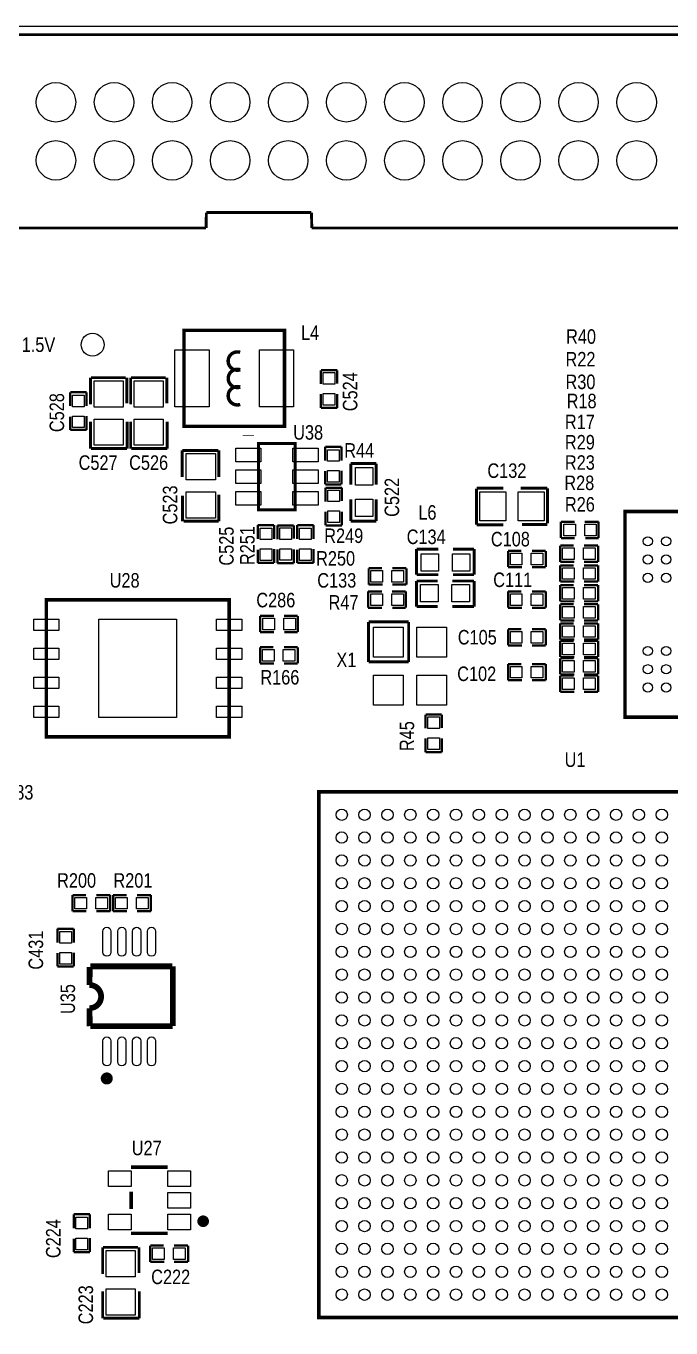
# Model space of a CAD drawing. Extents: x -16 to 114, y 9 to 99.
# Drawn here: x 24.7 to 52.9, y 42.2 to 99.2 of the extents above; entities that cross this region are included whole.
import ezdxf

# ---------------------------------------------------------------- set-up
doc = ezdxf.new("R2010")
doc.units = 0
for name, color, linetype in [('BG_OUTLINE', 7, 'CONTINUOUS'), ('BG_SILKSCREEN_TOP', 231, 'CONTINUOUS'), ('PG_SILKSCREEN_TOP', 120, 'CONTINUOUS'), ('PIN_TOP', 92, 'CONTINUOUS'), ('RD_SILKSCREEN_TOP', 1, 'CONTINUOUS')]:
    doc.layers.add(name, color=color, linetype=linetype)

msp = doc.modelspace()

# ---------------------------------------------------------------- linework, layer by layer
at = {"layer": 'BG_OUTLINE'}
msp.add_lwpolyline([(-13.1341, 99.1898), (110.731, 99.1898, -0.414216), (113.7971, 96.1238), (113.7999, 12.1768), (113.7971, 12.2634, -0.414229), (110.731, 9.1973), (-13.2283, 9.1973), (-13.1267, 9.205, -0.414216), (-16.1928, 12.271), (-16.2001, 96.1238, -0.414209)], format="xyb", close=True, dxfattribs=at)
at = {"layer": 'PG_SILKSCREEN_TOP'}
for points, const_width in [([(5.6385, 98.8123), (64.2384, 98.8123)], 0.127), ([(32.6268, 91.0262), (32.6133, 90.3521)], 0.127), ([(37.2247, 91.0262), (32.6268, 91.0262)], 0.127), ([(37.2384, 90.3521), (37.2247, 91.0262)], 0.127), ([(32.6133, 90.3521), (5.6385, 90.3521)], 0.127), ([(64.2384, 90.3521), (37.2384, 90.3521)], 0.127), ([(31.6451, 85.8701), (36.0449, 85.8701), (36.0449, 81.6699), (31.6451, 81.6699), (31.6451, 85.8701)], 0.1501), ([(27.5618, 83.8017), (27.5618, 82.6333)], 0.127), ([(29.0985, 83.8017), (27.5745, 83.8017)], 0.127), ([(29.1493, 82.6841), (29.1493, 83.8017)], 0.127), ([(29.3144, 83.8017), (29.3144, 82.6333)], 0.127), ([(30.8511, 83.8017), (29.3271, 83.8017)], 0.127), ([(30.9019, 82.6841), (30.9019, 83.8017)], 0.127), ([(37.64, 84.1299), (38.3512, 84.1299)], 0.1016), ([(37.64, 83.5203), (37.64, 84.1299)], 0.1016), ([(38.3512, 84.1299), (38.3512, 83.5457)], 0.1016), ([(27.384, 83.1667), (26.6728, 83.1667)], 0.1016), ([(26.6728, 83.1667), (26.6728, 82.5571)], 0.1016), ([(27.384, 83.1667), (27.384, 82.5571)], 0.1016), ([(37.64, 82.4789), (37.64, 83.0885)], 0.1016), ([(38.3512, 82.4789), (38.3512, 83.0885)], 0.1016), ([(26.6728, 81.5157), (26.6728, 82.0999)], 0.1016), ([(27.384, 82.1253), (27.384, 81.5157)], 0.1016), ([(37.64, 82.4789), (38.3512, 82.4789)], 0.1016), ([(27.384, 81.5157), (26.6728, 81.5157)], 0.1016), ([(27.5618, 80.7029), (27.5618, 81.8713)], 0.127), ([(29.162, 81.8713), (29.162, 80.7029)], 0.127), ([(29.3144, 80.7029), (29.3144, 81.8713)], 0.127), ([(30.9146, 81.8713), (30.9146, 80.7029)], 0.127), ([(34.4663, 81.2748), (34.4663, 81.2494)], 0.5001), ([(36.511, 80.9215), (36.511, 78.0213), (34.9108, 78.0213), (34.9108, 80.9215), (36.511, 80.9215)], 0.125), ([(29.162, 80.7029), (27.5872, 80.7029)], 0.127), ([(30.9146, 80.7029), (29.3398, 80.7029)], 0.127), ([(31.5722, 80.6196), (33.147, 80.6196)], 0.127), ([(31.5722, 79.4512), (31.5722, 80.6196)], 0.127), ([(33.1724, 80.6196), (33.1724, 79.4512)], 0.127), ([(38.5346, 80.7791), (37.8234, 80.7791)], 0.1016), ([(37.8234, 80.7791), (37.8234, 80.1695)], 0.1016), ([(38.5346, 80.7791), (38.5346, 80.1695)], 0.1016), ([(37.8234, 79.1281), (37.8234, 79.7123)], 0.1016), ([(38.5346, 79.7377), (38.5346, 79.1281)], 0.1016), ([(40.0586, 80.0425), (38.941, 80.0425)], 0.127), ([(38.941, 80.0425), (38.941, 79.1154)], 0.127), ([(40.0586, 79.1154), (40.0586, 80.0425)], 0.127), ([(31.5849, 78.6384), (31.5849, 77.5208)], 0.127), ([(33.1724, 77.5208), (33.1724, 78.6892)], 0.127), ([(38.5346, 79.1281), (37.8234, 79.1281)], 0.1016), ([(37.8432, 78.9869), (38.5544, 78.9869)], 0.1016), ([(37.8432, 78.3773), (37.8432, 78.9869)], 0.1016), ([(38.5544, 78.9869), (38.5544, 78.4027)], 0.1016), ([(44.4449, 78.9658), (45.6133, 78.9658)], 0.127), ([(44.4449, 77.3656), (44.4449, 78.9404)], 0.127), ([(47.5437, 78.9658), (46.3753, 78.9658)], 0.127), ([(47.5437, 77.4291), (47.5437, 78.9531)], 0.127), ([(38.941, 77.5279), (38.941, 78.4804)], 0.127), ([(40.0586, 78.4804), (40.0586, 77.5279)], 0.127), ([(31.6357, 77.5208), (33.1597, 77.5208)], 0.127), ([(37.8432, 77.3359), (37.8432, 77.9455)], 0.1016), ([(38.5544, 77.3359), (38.5544, 77.9455)], 0.1016), ([(40.0586, 77.5279), (38.941, 77.5279)], 0.127), ([(48.133, 77.4954), (48.133, 76.7842)], 0.1016), ([(48.133, 77.4954), (48.7426, 77.4954)], 0.1016), ([(49.1744, 77.4954), (49.784, 77.4954)], 0.1016), ([(49.784, 77.4954), (49.784, 76.7842)], 0.1016), ([(64.9374, 77.4573), (64.9374, 68.9445), (50.9374, 68.9445), (50.9374, 77.9445), (64.4454, 77.9445)], 0.1524), ([(35.5882, 77.3501), (34.877, 77.3501)], 0.1016), ([(34.877, 77.3501), (34.877, 76.7405)], 0.1016), ([(35.5882, 77.3501), (35.5882, 76.7405)], 0.1016), ([(35.735, 77.3359), (36.4462, 77.3359)], 0.1016), ([(35.735, 76.7263), (35.735, 77.3359)], 0.1016), ([(36.4462, 77.3359), (36.4462, 76.7517)], 0.1016), ([(37.3154, 77.3501), (36.6042, 77.3501)], 0.1016), ([(36.6042, 77.3501), (36.6042, 76.7405)], 0.1016), ([(37.3154, 77.3501), (37.3154, 76.7405)], 0.1016), ([(37.8432, 77.3359), (38.5544, 77.3359)], 0.1016), ([(45.6133, 77.3656), (44.4449, 77.3656)], 0.127), ([(46.4261, 77.3783), (47.5437, 77.3783)], 0.127), ([(35.5882, 76.3087), (35.5882, 75.6991)], 0.1016), ([(35.735, 75.6849), (35.735, 76.2945)], 0.1016), ([(36.4462, 75.6849), (36.4462, 76.2945)], 0.1016), ([(37.3154, 76.3087), (37.3154, 75.6991)], 0.1016), ([(41.8211, 76.3016), (42.7736, 76.3016)], 0.127), ([(41.8211, 75.184), (41.8211, 76.3016)], 0.127), ([(44.3357, 76.3016), (43.4086, 76.3016)], 0.127), ([(44.3357, 75.184), (44.3357, 76.3016)], 0.127), ([(48.1076, 76.454), (48.6918, 76.454)], 0.1016), ([(48.1076, 75.7428), (48.1076, 76.454)], 0.1016), ([(48.133, 76.7842), (48.7426, 76.7842)], 0.1016), ([(49.7586, 76.454), (49.149, 76.454)], 0.1016), ([(49.784, 76.7842), (49.1998, 76.7842)], 0.1016), ([(49.7586, 75.7428), (49.7586, 76.454)], 0.1016), ([(34.877, 75.6991), (34.877, 76.2833)], 0.1016), ([(36.6042, 75.6991), (36.6042, 76.2833)], 0.1016), ([(45.8216, 75.5142), (45.8216, 76.2254)], 0.1016), ([(45.8216, 76.2254), (46.4058, 76.2254)], 0.1016), ([(47.4726, 76.2254), (46.863, 76.2254)], 0.1016), ([(47.4726, 75.5142), (47.4726, 76.2254)], 0.1016), ([(48.7172, 75.7428), (48.1076, 75.7428)], 0.1016), ([(49.7586, 75.7428), (49.149, 75.7428)], 0.1016), ([(35.5882, 75.6991), (34.877, 75.6991)], 0.1016), ([(35.735, 75.6849), (36.4462, 75.6849)], 0.1016), ([(37.3154, 75.6991), (36.6042, 75.6991)], 0.1016), ([(39.7256, 74.7522), (39.7256, 75.4634)], 0.1016), ([(39.7256, 75.4634), (40.3098, 75.4634)], 0.1016), ([(41.3766, 75.4634), (40.767, 75.4634)], 0.1016), ([(41.3766, 74.7522), (41.3766, 75.4634)], 0.1016), ([(42.7736, 75.184), (41.8211, 75.184)], 0.127), ([(43.4086, 75.184), (44.3357, 75.184)], 0.127), ([(46.4312, 75.5142), (45.8216, 75.5142)], 0.1016), ([(47.4726, 75.5142), (46.863, 75.5142)], 0.1016), ([(48.1076, 75.5904), (48.6918, 75.5904)], 0.1016), ([(48.1076, 74.8792), (48.1076, 75.5904)], 0.1016), ([(49.7586, 75.5904), (49.149, 75.5904)], 0.1016), ([(49.7586, 74.8792), (49.7586, 75.5904)], 0.1016), ([(40.3352, 74.7522), (39.7256, 74.7522)], 0.1016), ([(41.3766, 74.7522), (40.767, 74.7522)], 0.1016), ([(41.8211, 74.9046), (41.8211, 73.787)], 0.127), ([(42.7482, 74.9046), (41.8211, 74.9046)], 0.127), ([(43.3832, 74.9046), (44.3357, 74.9046)], 0.127), ([(44.3357, 74.9046), (44.3357, 73.787)], 0.127), ([(48.7172, 74.8792), (48.1076, 74.8792)], 0.1016), ([(48.1076, 74.7268), (48.6918, 74.7268)], 0.1016), ([(48.1076, 74.0156), (48.1076, 74.7268)], 0.1016), ([(49.7586, 74.8792), (49.149, 74.8792)], 0.1016), ([(49.7586, 74.7268), (49.149, 74.7268)], 0.1016), ([(49.7586, 74.0156), (49.7586, 74.7268)], 0.1016), ([(25.6243, 68.0839), (33.6243, 68.0839), (33.6243, 74.0839), (25.6243, 74.0839), (25.6243, 68.0839)], 0.1524), ([(39.7002, 74.4474), (39.7002, 73.7362)], 0.1016), ([(39.7002, 74.4474), (40.3098, 74.4474)], 0.1016), ([(40.7416, 74.4474), (41.3512, 74.4474)], 0.1016), ([(41.3512, 74.4474), (41.3512, 73.7362)], 0.1016), ([(45.8216, 73.7362), (45.8216, 74.4474)], 0.1016), ([(45.8216, 74.4474), (46.4058, 74.4474)], 0.1016), ([(47.4726, 74.4474), (46.863, 74.4474)], 0.1016), ([(47.4726, 73.7362), (47.4726, 74.4474)], 0.1016), ([(48.7172, 74.0156), (48.1076, 74.0156)], 0.1016), ([(49.7586, 74.0156), (49.149, 74.0156)], 0.1016), ([(39.7002, 73.7362), (40.3098, 73.7362)], 0.1016), ([(41.3512, 73.7362), (40.767, 73.7362)], 0.1016), ([(41.8211, 73.787), (42.7482, 73.787)], 0.127), ([(44.3357, 73.787), (43.3832, 73.787)], 0.127), ([(46.4312, 73.7362), (45.8216, 73.7362)], 0.1016), ([(47.4726, 73.7362), (46.863, 73.7362)], 0.1016), ([(48.1076, 73.8886), (48.6918, 73.8886)], 0.1016), ([(48.1076, 73.1774), (48.1076, 73.8886)], 0.1016), ([(49.7586, 73.8886), (49.149, 73.8886)], 0.1016), ([(49.7586, 73.1774), (49.7586, 73.8886)], 0.1016), ([(34.9758, 73.3806), (35.5854, 73.3806)], 0.1016), ([(34.9758, 73.3806), (34.9758, 72.6694)], 0.1016), ([(36.0172, 73.3806), (36.6268, 73.3806)], 0.1016), ([(36.6268, 73.3806), (36.6268, 72.6694)], 0.1016), ([(41.4734, 73.1175), (39.7208, 73.1175)], 0.127), ([(39.7208, 73.1175), (39.7208, 71.3649)], 0.127), ([(41.4734, 71.3649), (41.4734, 73.1175)], 0.127), ([(48.7172, 73.1774), (48.1076, 73.1774)], 0.1016), ([(48.1076, 73.0504), (48.6918, 73.0504)], 0.1016), ([(48.1076, 72.3392), (48.1076, 73.0504)], 0.1016), ([(49.7586, 73.1774), (49.149, 73.1774)], 0.1016), ([(49.7586, 73.0504), (49.149, 73.0504)], 0.1016), ([(49.7586, 72.3392), (49.7586, 73.0504)], 0.1016), ([(34.9758, 72.6694), (35.5854, 72.6694)], 0.1016), ([(36.6268, 72.6694), (36.0426, 72.6694)], 0.1016), ([(45.8216, 72.0852), (45.8216, 72.7964)], 0.1016), ([(45.8216, 72.7964), (46.4058, 72.7964)], 0.1016), ([(47.4726, 72.7964), (46.863, 72.7964)], 0.1016), ([(47.4726, 72.0852), (47.4726, 72.7964)], 0.1016), ([(48.7172, 72.3392), (48.1076, 72.3392)], 0.1016), ([(49.7586, 72.3392), (49.149, 72.3392)], 0.1016), ([(34.9758, 72.009), (35.56, 72.009)], 0.1016), ([(34.9758, 71.2978), (34.9758, 72.009)], 0.1016), ([(36.6268, 72.009), (36.0172, 72.009)], 0.1016), ([(36.6268, 71.2978), (36.6268, 72.009)], 0.1016), ([(46.4312, 72.0852), (45.8216, 72.0852)], 0.1016), ([(47.4726, 72.0852), (46.863, 72.0852)], 0.1016), ([(48.1076, 72.2884), (48.6918, 72.2884)], 0.1016), ([(48.1076, 71.5772), (48.1076, 72.2884)], 0.1016), ([(49.7586, 72.2884), (49.149, 72.2884)], 0.1016), ([(49.7586, 71.5772), (49.7586, 72.2884)], 0.1016), ([(35.5854, 71.2978), (34.9758, 71.2978)], 0.1016), ([(36.6268, 71.2978), (36.0172, 71.2978)], 0.1016), ([(39.7208, 71.3649), (41.4734, 71.3649)], 0.127), ([(45.8216, 70.5612), (45.8216, 71.2724)], 0.1016), ([(45.8216, 71.2724), (46.4058, 71.2724)], 0.1016), ([(47.4726, 71.2724), (46.863, 71.2724)], 0.1016), ([(47.4726, 70.5612), (47.4726, 71.2724)], 0.1016), ([(48.7172, 71.5772), (48.1076, 71.5772)], 0.1016), ([(48.1076, 71.5264), (48.6918, 71.5264)], 0.1016), ([(48.1076, 70.8152), (48.1076, 71.5264)], 0.1016), ([(49.7586, 71.5772), (49.149, 71.5772)], 0.1016), ([(49.7586, 71.5264), (49.149, 71.5264)], 0.1016), ([(49.7586, 70.8152), (49.7586, 71.5264)], 0.1016), ([(48.7172, 70.8152), (48.1076, 70.8152)], 0.1016), ([(48.1076, 70.7644), (48.6918, 70.7644)], 0.1016), ([(48.1076, 70.0532), (48.1076, 70.7644)], 0.1016), ([(49.7586, 70.8152), (49.149, 70.8152)], 0.1016), ([(49.7586, 70.7644), (49.149, 70.7644)], 0.1016), ([(49.7586, 70.0532), (49.7586, 70.7644)], 0.1016), ([(46.4312, 70.5612), (45.8216, 70.5612)], 0.1016), ([(47.4726, 70.5612), (46.863, 70.5612)], 0.1016), ([(48.7172, 70.0532), (48.1076, 70.0532)], 0.1016), ([(49.7586, 70.0532), (49.149, 70.0532)], 0.1016), ([(42.2148, 69.0626), (42.926, 69.0626)], 0.1016), ([(42.2148, 68.453), (42.2148, 69.0626)], 0.1016), ([(42.926, 69.0626), (42.926, 68.4784)], 0.1016), ([(42.2148, 67.4116), (42.2148, 68.0212)], 0.1016), ([(42.926, 67.4116), (42.926, 68.0212)], 0.1016), ([(42.2148, 67.4116), (42.926, 67.4116)], 0.1016), ([(60.5475, 65.6783), (37.5473, 65.6783), (37.5473, 42.6781), (60.5475, 42.6781), (60.5475, 65.6783)], 0.1524), ([(26.7716, 61.1632), (27.3558, 61.1632)], 0.1016), ([(26.7716, 60.452), (26.7716, 61.1632)], 0.1016), ([(28.4226, 61.1632), (27.813, 61.1632)], 0.1016), ([(28.4226, 60.452), (28.4226, 61.1632)], 0.1016), ([(28.5496, 61.1632), (29.1338, 61.1632)], 0.1016), ([(28.5496, 60.452), (28.5496, 61.1632)], 0.1016), ([(30.2006, 61.1632), (29.591, 61.1632)], 0.1016), ([(30.2006, 60.452), (30.2006, 61.1632)], 0.1016), ([(27.3812, 60.452), (26.7716, 60.452)], 0.1016), ([(28.4226, 60.452), (27.813, 60.452)], 0.1016), ([(29.1592, 60.452), (28.5496, 60.452)], 0.1016), ([(30.2006, 60.452), (29.591, 60.452)], 0.1016), ([(26.8224, 59.69), (26.1112, 59.69)], 0.1016), ([(26.1112, 59.69), (26.1112, 59.0804)], 0.1016), ([(26.8224, 59.69), (26.8224, 59.0804)], 0.1016), ([(26.8224, 58.6486), (26.8224, 58.039)], 0.1016), ([(26.1112, 58.039), (26.1112, 58.6232)], 0.1016), ([(27.5143, 57.229), (27.5242, 58.0164)], 0.254), ([(27.5496, 58.0418), (31.131, 58.0418)], 0.254), ([(31.1564, 58.0418), (31.1564, 55.4256)], 0.254), ([(26.8224, 58.039), (26.1112, 58.039)], 0.1016), ([(27.5242, 55.4256), (27.5143, 56.213)], 0.254), ([(31.1564, 55.4256), (27.5496, 55.4256)], 0.254), ([(29.337, 49.258), (30.9372, 49.258)], 0.1524), ([(29.337, 47.4269), (29.337, 48.1889)], 0.1524), ([(26.8224, 47.1932), (26.8224, 46.5836)], 0.1016), ([(27.5336, 47.1932), (26.8224, 47.1932)], 0.1016), ([(27.5336, 47.1932), (27.5336, 46.5836)], 0.1016), ([(26.8224, 45.5422), (26.8224, 46.1264)], 0.1016), ([(27.5336, 46.1518), (27.5336, 45.5422)], 0.1016), ([(30.9372, 46.3578), (29.337, 46.3578)], 0.1524), ([(27.5336, 45.5422), (26.8224, 45.5422)], 0.1016), ([(28.0924, 45.7454), (28.0924, 44.577)], 0.127), ([(29.6291, 45.7454), (28.1051, 45.7454)], 0.127), ([(29.6799, 44.6278), (29.6799, 45.7454)], 0.127), ([(30.1752, 45.1104), (30.1752, 45.8216)], 0.1016), ([(30.1752, 45.8216), (30.7594, 45.8216)], 0.1016), ([(31.8262, 45.8216), (31.2166, 45.8216)], 0.1016), ([(31.8262, 45.1104), (31.8262, 45.8216)], 0.1016), ([(30.7848, 45.1104), (30.1752, 45.1104)], 0.1016), ([(31.8262, 45.1104), (31.2166, 45.1104)], 0.1016), ([(28.0924, 42.6466), (28.0924, 43.815)], 0.127), ([(29.6926, 43.815), (29.6926, 42.6466)], 0.127), ([(29.6926, 42.6466), (28.1178, 42.6466)], 0.127)]:
    msp.add_lwpolyline(points, dxfattribs=dict(at, const_width=const_width))
for points, const_width in [([(34.1051, 84.91, 1.382199), (34.1051, 84.15)], 0.1501), ([(34.1051, 84.15, 1.373685), (34.1051, 83.39)], 0.1501), ([(34.1051, 83.39, 1.382199), (34.1051, 82.63)], 0.1501), ([(27.5143, 56.213, 0.999994), (27.5143, 57.229)], 0.254), ([(28.4071, 53.1368, 1), (28.1333, 53.1368, 1), (28.4071, 53.1368)], 0.254), ([(32.6136, 46.8884, 1.000142), (32.3596, 46.8883, 0.999858), (32.6136, 46.8884)], 0.254)]:
    msp.add_lwpolyline(points, format="xyb", dxfattribs=dict(at, const_width=const_width))
at = {"layer": 'PIN_TOP'}
for points in [[(31.2448, 85.0199), (32.745, 85.0199), (32.745, 82.52), (31.2448, 82.52)], [(34.9451, 85.0199), (36.4451, 85.0199), (36.4451, 82.52), (34.9451, 82.52)], [(38.2496, 83.5203), (37.7416, 83.5203), (37.7416, 84.0283), (38.2496, 84.0283)], [(27.7142, 83.662), (28.9842, 83.662), (28.9842, 82.519), (27.7142, 82.519)], [(29.4668, 83.662), (30.7368, 83.662), (30.7368, 82.519), (29.4668, 82.519)], [(26.7744, 83.0397), (27.2824, 83.0397), (27.2824, 82.5317), (26.7744, 82.5317)], [(38.2496, 82.6059), (37.7416, 82.6059), (37.7416, 83.1139), (38.2496, 83.1139)], [(26.7744, 82.1253), (27.2824, 82.1253), (27.2824, 81.6173), (26.7744, 81.6173)], [(27.7142, 81.9856), (28.9842, 81.9856), (28.9842, 80.8426), (27.7142, 80.8426)], [(29.4668, 81.9856), (30.7368, 81.9856), (30.7368, 80.8426), (29.4668, 80.8426)], [(33.02, 79.3369), (31.75, 79.3369), (31.75, 80.4799), (33.02, 80.4799)], [(33.9109, 80.7214), (35.011, 80.7214), (35.011, 80.1214), (33.9109, 80.1214)], [(36.4108, 80.7214), (37.5108, 80.7214), (37.5108, 80.1214), (36.4108, 80.1214)], [(37.925, 80.6521), (38.433, 80.6521), (38.433, 80.1441), (37.925, 80.1441)], [(33.9109, 79.7713), (35.011, 79.7713), (35.011, 79.1714), (33.9109, 79.1714)], [(36.4108, 79.7713), (37.5108, 79.7713), (37.5108, 79.1714), (36.4108, 79.1714)], [(39.1442, 79.8647), (39.9062, 79.8647), (39.9062, 79.1027), (39.1442, 79.1027)], [(37.925, 79.7377), (38.433, 79.7377), (38.433, 79.2297), (37.925, 79.2297)], [(33.02, 77.6605), (31.75, 77.6605), (31.75, 78.8035), (33.02, 78.8035)], [(33.9109, 78.8213), (35.011, 78.8213), (35.011, 78.2215), (33.9109, 78.2215)], [(36.4108, 78.8213), (37.5108, 78.8213), (37.5108, 78.2215), (36.4108, 78.2215)], [(38.4528, 78.3773), (37.9448, 78.3773), (37.9448, 78.8853), (38.4528, 78.8853)], [(45.7276, 78.8134), (45.7276, 77.5434), (44.5846, 77.5434), (44.5846, 78.8134)], [(47.404, 78.8134), (47.404, 77.5434), (46.261, 77.5434), (46.261, 78.8134)], [(39.1442, 78.4931), (39.9062, 78.4931), (39.9062, 77.7311), (39.1442, 77.7311)], [(38.4528, 77.4629), (37.9448, 77.4629), (37.9448, 77.9709), (38.4528, 77.9709)], [(34.9786, 77.2231), (35.4866, 77.2231), (35.4866, 76.7151), (34.9786, 76.7151)], [(36.3446, 76.7263), (35.8366, 76.7263), (35.8366, 77.2343), (36.3446, 77.2343)], [(36.7058, 77.2231), (37.2138, 77.2231), (37.2138, 76.7151), (36.7058, 76.7151)], [(48.26, 76.8858), (48.26, 77.3938), (48.768, 77.3938), (48.768, 76.8858)], [(49.1744, 76.8858), (49.1744, 77.3938), (49.6824, 77.3938), (49.6824, 76.8858)], [(48.7172, 76.3524), (48.7172, 75.8444), (48.2092, 75.8444), (48.2092, 76.3524)], [(49.6316, 76.3524), (49.6316, 75.8444), (49.1236, 75.8444), (49.1236, 76.3524)], [(34.9786, 76.3087), (35.4866, 76.3087), (35.4866, 75.8007), (34.9786, 75.8007)], [(36.3446, 75.8119), (35.8366, 75.8119), (35.8366, 76.3199), (36.3446, 76.3199)], [(36.7058, 76.3087), (37.2138, 76.3087), (37.2138, 75.8007), (36.7058, 75.8007)], [(42.7863, 76.0984), (42.7863, 75.3364), (42.0243, 75.3364), (42.0243, 76.0984)], [(44.1579, 76.0984), (44.1579, 75.3364), (43.3959, 75.3364), (43.3959, 76.0984)], [(46.4312, 76.1238), (46.4312, 75.6158), (45.9232, 75.6158), (45.9232, 76.1238)], [(47.3456, 76.1238), (47.3456, 75.6158), (46.8376, 75.6158), (46.8376, 76.1238)], [(40.3352, 75.3618), (40.3352, 74.8538), (39.8272, 74.8538), (39.8272, 75.3618)], [(41.2496, 75.3618), (41.2496, 74.8538), (40.7416, 74.8538), (40.7416, 75.3618)], [(48.7172, 75.4888), (48.7172, 74.9808), (48.2092, 74.9808), (48.2092, 75.4888)], [(49.6316, 75.4888), (49.6316, 74.9808), (49.1236, 74.9808), (49.1236, 75.4888)], [(41.9989, 73.9902), (41.9989, 74.7522), (42.7609, 74.7522), (42.7609, 73.9902)], [(43.3705, 73.9902), (43.3705, 74.7522), (44.1325, 74.7522), (44.1325, 73.9902)], [(39.8272, 73.8378), (39.8272, 74.3458), (40.3352, 74.3458), (40.3352, 73.8378)], [(40.7416, 73.8378), (40.7416, 74.3458), (41.2496, 74.3458), (41.2496, 73.8378)], [(46.4312, 74.3458), (46.4312, 73.8378), (45.9232, 73.8378), (45.9232, 74.3458)], [(47.3456, 74.3458), (47.3456, 73.8378), (46.8376, 73.8378), (46.8376, 74.3458)], [(48.7172, 74.6252), (48.7172, 74.1172), (48.2092, 74.1172), (48.2092, 74.6252)], [(49.6316, 74.6252), (49.6316, 74.1172), (49.1236, 74.1172), (49.1236, 74.6252)], [(48.7172, 73.787), (48.7172, 73.279), (48.2092, 73.279), (48.2092, 73.787)], [(49.6316, 73.787), (49.6316, 73.279), (49.1236, 73.279), (49.1236, 73.787)], [(25.0742, 72.7389), (25.0742, 73.2388), (26.1743, 73.2388), (26.1743, 72.7389)], [(27.9243, 68.9339), (27.9243, 73.2339), (31.3243, 73.2339), (31.3243, 68.9339)], [(33.0742, 72.7389), (33.0742, 73.2388), (34.1743, 73.2388), (34.1743, 72.7389)], [(35.1028, 72.771), (35.1028, 73.279), (35.6108, 73.279), (35.6108, 72.771)], [(36.0172, 72.771), (36.0172, 73.279), (36.5252, 73.279), (36.5252, 72.771)], [(48.7172, 72.9488), (48.7172, 72.4408), (48.2092, 72.4408), (48.2092, 72.9488)], [(49.6316, 72.9488), (49.6316, 72.4408), (49.1236, 72.4408), (49.1236, 72.9488)], [(39.9344, 71.5785), (39.9344, 72.8785), (41.2344, 72.8785), (41.2344, 71.5785)], [(41.8343, 71.5785), (41.8343, 72.8785), (43.1343, 72.8785), (43.1343, 71.5785)], [(46.4312, 72.6948), (46.4312, 72.1868), (45.9232, 72.1868), (45.9232, 72.6948)], [(47.3456, 72.6948), (47.3456, 72.1868), (46.8376, 72.1868), (46.8376, 72.6948)], [(25.0742, 71.4689), (25.0742, 71.9688), (26.1743, 71.9688), (26.1743, 71.4689)], [(33.0742, 71.4689), (33.0742, 71.9688), (34.1743, 71.9688), (34.1743, 71.4689)], [(35.5854, 71.9074), (35.5854, 71.3994), (35.0774, 71.3994), (35.0774, 71.9074)], [(36.4998, 71.9074), (36.4998, 71.3994), (35.9918, 71.3994), (35.9918, 71.9074)], [(48.7172, 72.1868), (48.7172, 71.6788), (48.2092, 71.6788), (48.2092, 72.1868)], [(49.6316, 72.1868), (49.6316, 71.6788), (49.1236, 71.6788), (49.1236, 72.1868)], [(48.7172, 71.4248), (48.7172, 70.9168), (48.2092, 70.9168), (48.2092, 71.4248)], [(49.6316, 71.4248), (49.6316, 70.9168), (49.1236, 70.9168), (49.1236, 71.4248)], [(25.0742, 70.1989), (25.0742, 70.6988), (26.1743, 70.6988), (26.1743, 70.1989)], [(33.0742, 70.1989), (33.0742, 70.6988), (34.1743, 70.6988), (34.1743, 70.1989)], [(39.9344, 69.4784), (39.9344, 70.7784), (41.2344, 70.7784), (41.2344, 69.4784)], [(41.8343, 69.4784), (41.8343, 70.7784), (43.1343, 70.7784), (43.1343, 69.4784)], [(46.4312, 71.1708), (46.4312, 70.6628), (45.9232, 70.6628), (45.9232, 71.1708)], [(47.3456, 71.1708), (47.3456, 70.6628), (46.8376, 70.6628), (46.8376, 71.1708)], [(48.7172, 70.6628), (48.7172, 70.1548), (48.2092, 70.1548), (48.2092, 70.6628)], [(49.6316, 70.6628), (49.6316, 70.1548), (49.1236, 70.1548), (49.1236, 70.6628)], [(25.0742, 68.9289), (25.0742, 69.4288), (26.1743, 69.4288), (26.1743, 68.9289)], [(33.0742, 68.9289), (33.0742, 69.4288), (34.1743, 69.4288), (34.1743, 68.9289)], [(42.8244, 68.453), (42.3164, 68.453), (42.3164, 68.961), (42.8244, 68.961)], [(42.8244, 67.5386), (42.3164, 67.5386), (42.3164, 68.0466), (42.8244, 68.0466)], [(27.3812, 61.0616), (27.3812, 60.5536), (26.8732, 60.5536), (26.8732, 61.0616)], [(28.2956, 61.0616), (28.2956, 60.5536), (27.7876, 60.5536), (27.7876, 61.0616)], [(29.1592, 61.0616), (29.1592, 60.5536), (28.6512, 60.5536), (28.6512, 61.0616)], [(30.0736, 61.0616), (30.0736, 60.5536), (29.5656, 60.5536), (29.5656, 61.0616)], [(26.2128, 59.563), (26.7208, 59.563), (26.7208, 59.055), (26.2128, 59.055)], [(26.2128, 58.6486), (26.7208, 58.6486), (26.7208, 58.1406), (26.2128, 58.1406)], [(29.3375, 48.415), (28.3469, 48.415), (28.3469, 49.1008), (29.3375, 49.1008)], [(31.9273, 48.415), (30.9367, 48.415), (30.9367, 49.1008), (31.9273, 49.1008)], [(31.9273, 47.465), (30.9367, 47.465), (30.9367, 48.1508), (31.9273, 48.1508)], [(26.924, 47.0662), (27.432, 47.0662), (27.432, 46.5582), (26.924, 46.5582)], [(29.3375, 46.515), (28.3469, 46.515), (28.3469, 47.2008), (29.3375, 47.2008)], [(31.9273, 46.515), (30.9367, 46.515), (30.9367, 47.2008), (31.9273, 47.2008)], [(26.924, 46.1518), (27.432, 46.1518), (27.432, 45.6438), (26.924, 45.6438)], [(28.2448, 45.6057), (29.5148, 45.6057), (29.5148, 44.4627), (28.2448, 44.4627)], [(30.7848, 45.72), (30.7848, 45.212), (30.2768, 45.212), (30.2768, 45.72)], [(31.6992, 45.72), (31.6992, 45.212), (31.1912, 45.212), (31.1912, 45.72)], [(28.2448, 43.9293), (29.5148, 43.9293), (29.5148, 42.7863), (28.2448, 42.7863)]]:
    msp.add_lwpolyline(points, close=True, dxfattribs=at)
for points in [[(28.4541, 59.5782), (28.4541, 58.6638, -1), (28.0985, 58.6638), (28.0985, 59.5782, -1)], [(29.1043, 59.5782), (29.1043, 58.6638, -1), (28.7487, 58.6638), (28.7487, 59.5782, -1)], [(29.7541, 59.5782), (29.7541, 58.6638, -1), (29.3985, 58.6638), (29.3985, 59.5782, -1)], [(30.4043, 59.5782), (30.4043, 58.6638, -1), (30.0487, 58.6638), (30.0487, 59.5782, -1)], [(28.4541, 54.7782), (28.4541, 53.8638, -1), (28.0985, 53.8638), (28.0985, 54.7782, -1)], [(29.1043, 54.7782), (29.1043, 53.8638, -1), (28.7487, 53.8638), (28.7487, 54.7782, -1)], [(29.7541, 54.7782), (29.7541, 53.8638, -1), (29.3985, 53.8638), (29.3985, 54.7782, -1)], [(30.4043, 54.7782), (30.4043, 53.8638, -1), (30.0487, 53.8638), (30.0487, 54.7782, -1)]]:
    msp.add_lwpolyline(points, format="xyb", close=True, dxfattribs=at)
for centre, radius in [((26.0482, 95.8522), 0.8636), ((28.5882, 95.8522), 0.8636), ((31.1282, 95.8522), 0.8636), ((33.6682, 95.8522), 0.8636), ((36.2082, 95.8522), 0.8636), ((38.7482, 95.8522), 0.8636), ((41.2882, 95.8522), 0.8636), ((43.8282, 95.8522), 0.8636), ((46.3682, 95.8522), 0.8636), ((48.9082, 95.8522), 0.8636), ((51.4482, 95.8522), 0.8636), ((26.0482, 93.3122), 0.8636), ((28.5882, 93.3122), 0.8636), ((31.1282, 93.3122), 0.8636), ((33.6682, 93.3122), 0.8636), ((36.2082, 93.3122), 0.8636), ((38.7482, 93.3122), 0.8636), ((41.2882, 93.3122), 0.8636), ((43.8282, 93.3122), 0.8636), ((46.3682, 93.3122), 0.8636), ((48.9082, 93.3122), 0.8636), ((51.4482, 93.3122), 0.8636), ((27.6491, 85.2459), 0.5), ((51.9374, 76.6445), 0.2), ((52.7375, 76.6445), 0.2), ((51.9374, 75.8444), 0.2), ((52.7375, 75.8444), 0.2), ((51.9374, 75.0446), 0.2), ((52.7375, 75.0446), 0.2), ((51.9374, 71.8444), 0.2), ((52.7375, 71.8444), 0.2), ((51.9374, 71.0446), 0.2), ((52.7375, 71.0446), 0.2), ((51.9374, 70.2445), 0.2), ((52.7375, 70.2445), 0.2), ((38.5473, 64.6783), 0.25), ((39.5473, 64.6783), 0.25), ((40.5473, 64.6783), 0.25), ((41.5473, 64.6783), 0.25), ((42.5473, 64.6783), 0.25), ((43.5473, 64.6783), 0.25), ((44.5473, 64.6783), 0.25), ((45.5473, 64.6783), 0.25), ((46.5473, 64.6783), 0.25), ((47.5473, 64.6783), 0.25), ((48.5473, 64.6783), 0.25), ((49.5475, 64.6783), 0.25), ((50.5475, 64.6783), 0.25), ((51.5475, 64.6783), 0.25), ((52.5475, 64.6783), 0.25), ((38.5473, 63.6783), 0.25), ((39.5473, 63.6783), 0.25), ((40.5473, 63.6783), 0.25), ((41.5473, 63.6783), 0.25), ((42.5473, 63.6783), 0.25), ((43.5473, 63.6783), 0.25), ((44.5473, 63.6783), 0.25), ((45.5473, 63.6783), 0.25), ((46.5473, 63.6783), 0.25), ((47.5473, 63.6783), 0.25), ((48.5473, 63.6783), 0.25), ((49.5475, 63.6783), 0.25), ((50.5475, 63.6783), 0.25), ((51.5475, 63.6783), 0.25), ((52.5475, 63.6783), 0.25), ((38.5473, 62.6783), 0.25), ((39.5473, 62.6783), 0.25), ((40.5473, 62.6783), 0.25), ((41.5473, 62.6783), 0.25), ((42.5473, 62.6783), 0.25), ((43.5473, 62.6783), 0.25), ((44.5473, 62.6783), 0.25), ((45.5473, 62.6783), 0.25), ((46.5473, 62.6783), 0.25), ((47.5473, 62.6783), 0.25), ((48.5473, 62.6783), 0.25), ((49.5475, 62.6783), 0.25), ((50.5475, 62.6783), 0.25), ((51.5475, 62.6783), 0.25), ((52.5475, 62.6783), 0.25), ((38.5473, 61.6783), 0.25), ((39.5473, 61.6783), 0.25), ((40.5473, 61.6783), 0.25), ((41.5473, 61.6783), 0.25), ((42.5473, 61.6783), 0.25), ((43.5473, 61.6783), 0.25), ((44.5473, 61.6783), 0.25), ((45.5473, 61.6783), 0.25), ((46.5473, 61.6783), 0.25), ((47.5473, 61.6783), 0.25), ((48.5473, 61.6783), 0.25), ((49.5475, 61.6783), 0.25), ((50.5475, 61.6783), 0.25), ((51.5475, 61.6783), 0.25), ((52.5475, 61.6783), 0.25), ((38.5473, 60.6783), 0.25), ((39.5473, 60.6783), 0.25), ((40.5473, 60.6783), 0.25), ((41.5473, 60.6783), 0.25), ((42.5473, 60.6783), 0.25), ((43.5473, 60.6783), 0.25), ((44.5473, 60.6783), 0.25), ((45.5473, 60.6783), 0.25), ((46.5473, 60.6783), 0.25), ((47.5473, 60.6783), 0.25), ((48.5473, 60.6783), 0.25), ((49.5475, 60.6783), 0.25), ((50.5475, 60.6783), 0.25), ((51.5475, 60.6783), 0.25), ((52.5475, 60.6783), 0.25), ((38.5473, 59.6783), 0.25), ((39.5473, 59.6783), 0.25), ((40.5473, 59.6783), 0.25), ((41.5473, 59.6783), 0.25), ((42.5473, 59.6783), 0.25), ((43.5473, 59.6783), 0.25), ((44.5473, 59.6783), 0.25), ((45.5473, 59.6783), 0.25), ((46.5473, 59.6783), 0.25), ((47.5473, 59.6783), 0.25), ((48.5473, 59.6783), 0.25), ((49.5475, 59.6783), 0.25), ((50.5475, 59.6783), 0.25), ((51.5475, 59.6783), 0.25), ((52.5475, 59.6783), 0.25), ((38.5473, 58.6783), 0.25), ((39.5473, 58.6783), 0.25), ((40.5473, 58.6783), 0.25), ((41.5473, 58.6783), 0.25), ((42.5473, 58.6783), 0.25), ((43.5473, 58.6783), 0.25), ((44.5473, 58.6783), 0.25), ((45.5473, 58.6783), 0.25), ((46.5473, 58.6783), 0.25), ((47.5473, 58.6783), 0.25), ((48.5473, 58.6783), 0.25), ((49.5475, 58.6783), 0.25), ((50.5475, 58.6783), 0.25), ((51.5475, 58.6783), 0.25), ((52.5475, 58.6783), 0.25), ((38.5473, 57.6783), 0.25), ((39.5473, 57.6783), 0.25), ((40.5473, 57.6783), 0.25), ((41.5473, 57.6783), 0.25), ((42.5473, 57.6783), 0.25), ((43.5473, 57.6783), 0.25), ((44.5473, 57.6783), 0.25), ((45.5473, 57.6783), 0.25), ((46.5473, 57.6783), 0.25), ((47.5473, 57.6783), 0.25), ((48.5473, 57.6783), 0.25), ((49.5475, 57.6783), 0.25), ((50.5475, 57.6783), 0.25), ((51.5475, 57.6783), 0.25), ((52.5475, 57.6783), 0.25), ((38.5473, 56.6783), 0.25), ((39.5473, 56.6783), 0.25), ((40.5473, 56.6783), 0.25), ((41.5473, 56.6783), 0.25), ((42.5473, 56.6783), 0.25), ((43.5473, 56.6783), 0.25), ((44.5473, 56.6783), 0.25), ((45.5473, 56.6783), 0.25), ((46.5473, 56.6783), 0.25), ((47.5473, 56.6783), 0.25), ((48.5473, 56.6783), 0.25), ((49.5475, 56.6783), 0.25), ((50.5475, 56.6783), 0.25), ((51.5475, 56.6783), 0.25), ((52.5475, 56.6783), 0.25), ((38.5473, 55.6783), 0.25), ((39.5473, 55.6783), 0.25), ((40.5473, 55.6783), 0.25), ((41.5473, 55.6783), 0.25), ((42.5473, 55.6783), 0.25), ((43.5473, 55.6783), 0.25), ((44.5473, 55.6783), 0.25), ((45.5473, 55.6783), 0.25), ((46.5473, 55.6783), 0.25), ((47.5473, 55.6783), 0.25), ((48.5473, 55.6783), 0.25), ((49.5475, 55.6783), 0.25), ((50.5475, 55.6783), 0.25), ((51.5475, 55.6783), 0.25), ((52.5475, 55.6783), 0.25), ((38.5473, 54.6783), 0.25), ((39.5473, 54.6783), 0.25), ((40.5473, 54.6783), 0.25), ((41.5473, 54.6783), 0.25), ((42.5473, 54.6783), 0.25), ((43.5473, 54.6783), 0.25), ((44.5473, 54.6783), 0.25), ((45.5473, 54.6783), 0.25), ((46.5473, 54.6783), 0.25), ((47.5473, 54.6783), 0.25), ((48.5473, 54.6783), 0.25), ((49.5475, 54.6783), 0.25), ((50.5475, 54.6783), 0.25), ((51.5475, 54.6783), 0.25), ((52.5475, 54.6783), 0.25), ((38.5473, 53.6781), 0.25), ((39.5473, 53.6781), 0.25), ((40.5473, 53.6781), 0.25), ((41.5473, 53.6781), 0.25), ((42.5473, 53.6781), 0.25), ((43.5473, 53.6781), 0.25), ((44.5473, 53.6781), 0.25), ((45.5473, 53.6781), 0.25), ((46.5473, 53.6781), 0.25), ((47.5473, 53.6781), 0.25), ((48.5473, 53.6781), 0.25), ((49.5475, 53.6781), 0.25), ((50.5475, 53.6781), 0.25), ((51.5475, 53.6781), 0.25), ((52.5475, 53.6781), 0.25), ((38.5473, 52.6781), 0.25), ((39.5473, 52.6781), 0.25), ((40.5473, 52.6781), 0.25), ((41.5473, 52.6781), 0.25), ((42.5473, 52.6781), 0.25), ((43.5473, 52.6781), 0.25), ((44.5473, 52.6781), 0.25), ((45.5473, 52.6781), 0.25), ((46.5473, 52.6781), 0.25), ((47.5473, 52.6781), 0.25), ((48.5473, 52.6781), 0.25), ((49.5475, 52.6781), 0.25), ((50.5475, 52.6781), 0.25), ((51.5475, 52.6781), 0.25), ((52.5475, 52.6781), 0.25), ((38.5473, 51.6781), 0.25), ((39.5473, 51.6781), 0.25), ((40.5473, 51.6781), 0.25), ((41.5473, 51.6781), 0.25), ((42.5473, 51.6781), 0.25), ((43.5473, 51.6781), 0.25), ((44.5473, 51.6781), 0.25), ((45.5473, 51.6781), 0.25), ((46.5473, 51.6781), 0.25), ((47.5473, 51.6781), 0.25), ((48.5473, 51.6781), 0.25), ((49.5475, 51.6781), 0.25), ((50.5475, 51.6781), 0.25), ((51.5475, 51.6781), 0.25), ((52.5475, 51.6781), 0.25), ((38.5473, 50.6781), 0.25), ((39.5473, 50.6781), 0.25), ((40.5473, 50.6781), 0.25), ((41.5473, 50.6781), 0.25), ((42.5473, 50.6781), 0.25), ((43.5473, 50.6781), 0.25), ((44.5473, 50.6781), 0.25), ((45.5473, 50.6781), 0.25), ((46.5473, 50.6781), 0.25), ((47.5473, 50.6781), 0.25), ((48.5473, 50.6781), 0.25), ((49.5475, 50.6781), 0.25), ((50.5475, 50.6781), 0.25), ((51.5475, 50.6781), 0.25), ((52.5475, 50.6781), 0.25), ((38.5473, 49.6781), 0.25), ((39.5473, 49.6781), 0.25), ((40.5473, 49.6781), 0.25), ((41.5473, 49.6781), 0.25), ((42.5473, 49.6781), 0.25), ((43.5473, 49.6781), 0.25), ((44.5473, 49.6781), 0.25), ((45.5473, 49.6781), 0.25), ((46.5473, 49.6781), 0.25), ((47.5473, 49.6781), 0.25), ((48.5473, 49.6781), 0.25), ((49.5475, 49.6781), 0.25), ((50.5475, 49.6781), 0.25), ((51.5475, 49.6781), 0.25), ((52.5475, 49.6781), 0.25), ((38.5473, 48.6781), 0.25), ((39.5473, 48.6781), 0.25), ((40.5473, 48.6781), 0.25), ((41.5473, 48.6781), 0.25), ((42.5473, 48.6781), 0.25), ((43.5473, 48.6781), 0.25), ((44.5473, 48.6781), 0.25), ((45.5473, 48.6781), 0.25), ((46.5473, 48.6781), 0.25), ((47.5473, 48.6781), 0.25), ((48.5473, 48.6781), 0.25), ((49.5475, 48.6781), 0.25), ((50.5475, 48.6781), 0.25), ((51.5475, 48.6781), 0.25), ((52.5475, 48.6781), 0.25), ((38.5473, 47.6781), 0.25), ((39.5473, 47.6781), 0.25), ((40.5473, 47.6781), 0.25), ((41.5473, 47.6781), 0.25), ((42.5473, 47.6781), 0.25), ((43.5473, 47.6781), 0.25), ((44.5473, 47.6781), 0.25), ((45.5473, 47.6781), 0.25), ((46.5473, 47.6781), 0.25), ((47.5473, 47.6781), 0.25), ((48.5473, 47.6781), 0.25), ((49.5475, 47.6781), 0.25), ((50.5475, 47.6781), 0.25), ((51.5475, 47.6781), 0.25), ((52.5475, 47.6781), 0.25), ((38.5473, 46.6781), 0.25), ((39.5473, 46.6781), 0.25), ((40.5473, 46.6781), 0.25), ((41.5473, 46.6781), 0.25), ((42.5473, 46.6781), 0.25), ((43.5473, 46.6781), 0.25), ((44.5473, 46.6781), 0.25), ((45.5473, 46.6781), 0.25), ((46.5473, 46.6781), 0.25), ((47.5473, 46.6781), 0.25), ((48.5473, 46.6781), 0.25), ((49.5475, 46.6781), 0.25), ((50.5475, 46.6781), 0.25), ((51.5475, 46.6781), 0.25), ((52.5475, 46.6781), 0.25), ((38.5473, 45.6781), 0.25), ((39.5473, 45.6781), 0.25), ((40.5473, 45.6781), 0.25), ((41.5473, 45.6781), 0.25), ((42.5473, 45.6781), 0.25), ((43.5473, 45.6781), 0.25), ((44.5473, 45.6781), 0.25), ((45.5473, 45.6781), 0.25), ((46.5473, 45.6781), 0.25), ((47.5473, 45.6781), 0.25), ((48.5473, 45.6781), 0.25), ((49.5475, 45.6781), 0.25), ((50.5475, 45.6781), 0.25), ((51.5475, 45.6781), 0.25), ((52.5475, 45.6781), 0.25), ((38.5473, 44.6781), 0.25), ((39.5473, 44.6781), 0.25), ((40.5473, 44.6781), 0.25), ((41.5473, 44.6781), 0.25), ((42.5473, 44.6781), 0.25), ((43.5473, 44.6781), 0.25), ((44.5473, 44.6781), 0.25), ((45.5473, 44.6781), 0.25), ((46.5473, 44.6781), 0.25), ((47.5473, 44.6781), 0.25), ((48.5473, 44.6781), 0.25), ((49.5475, 44.6781), 0.25), ((50.5475, 44.6781), 0.25), ((51.5475, 44.6781), 0.25), ((52.5475, 44.6781), 0.25), ((38.5473, 43.6781), 0.25), ((39.5473, 43.6781), 0.25), ((40.5473, 43.6781), 0.25), ((41.5473, 43.6781), 0.25), ((42.5473, 43.6781), 0.25), ((43.5473, 43.6781), 0.25), ((44.5473, 43.6781), 0.25), ((45.5473, 43.6781), 0.25), ((46.5473, 43.6781), 0.25), ((47.5473, 43.6781), 0.25), ((48.5473, 43.6781), 0.25), ((49.5475, 43.6781), 0.25), ((50.5475, 43.6781), 0.25), ((51.5475, 43.6781), 0.25), ((52.5475, 43.6781), 0.25)]:
    msp.add_circle(centre, radius, dxfattribs=at)

# ---------------------------------------------------------------- texts
at = {"layer": 'BG_SILKSCREEN_TOP', "width": 0.84}
msp.add_text('1.5V', height=0.635, dxfattribs=at).set_placement((24.5491, 84.9291))
at = {"layer": 'RD_SILKSCREEN_TOP', "width": 0.84}
for s, p in [('L4', (36.7665, 85.4583)), ('R40', (48.3616, 85.2848)), ('R22', (48.3362, 84.294)), ('R30', (48.3362, 83.3034)), ('R18', (48.387, 82.4652)), ('R17', (48.3108, 81.5508)), ('U38', (36.4236, 81.0895)), ('R44', (38.6588, 80.3021)), ('R29', (48.3108, 80.6618)), ('C527', (27.0383, 79.7687)), ('C526', (29.2481, 79.7687)), ('R23', (48.3108, 79.7728)), ('C132', (44.9199, 79.4174)), ('R28', (48.2854, 78.8838)), ('L6', (41.8973, 77.5886)), ('R26', (48.3108, 77.944)), ('R249', (37.7825, 76.5683)), ('C134', (41.3893, 76.5218)), ('C108', (45.0723, 76.4202)), ('R250', (37.4269, 75.5777)), ('U28', (28.3972, 74.6168)), ('C133', (37.4777, 74.6166)), ('C111', (45.1739, 74.6422)), ('C286', (34.8107, 73.7532)), ('R47', (37.973, 73.6516)), ('C105', (43.6245, 72.1276)), ('X1', (38.3159, 71.137)), ('R166', (34.9885, 70.3748)), ('C102', (43.5991, 70.5274)), ('U1', (48.2981, 66.7682)), ('C483', (23.3553, 65.3415)), ('R200', (26.0985, 61.4848)), ('R201', (28.5623, 61.4848)), ('U27', (29.3624, 49.7754)), ('C222', (30.2133, 44.1368))]:
    msp.add_text(s, height=0.635, dxfattribs=at).set_placement(p)
for s, p in [('C524', (39.2303, 82.3341)), ('C528', (26.4033, 81.4197)), ('C522', (41.0591, 77.7113)), ('C523', (31.3563, 77.3811)), ('C525', (33.8201, 75.5777)), ('R251', (34.7345, 75.6031)), ('R45', (41.7154, 67.4624)), ('C431', (25.4846, 57.8993)), ('U35', (26.8816, 55.9562)), ('C224', (26.2466, 45.2755)), ('C223', (27.6692, 42.3799))]:
    msp.add_text(s, height=0.635, rotation=90, dxfattribs=at).set_placement(p)

doc.saveas('drawing.dxf')
